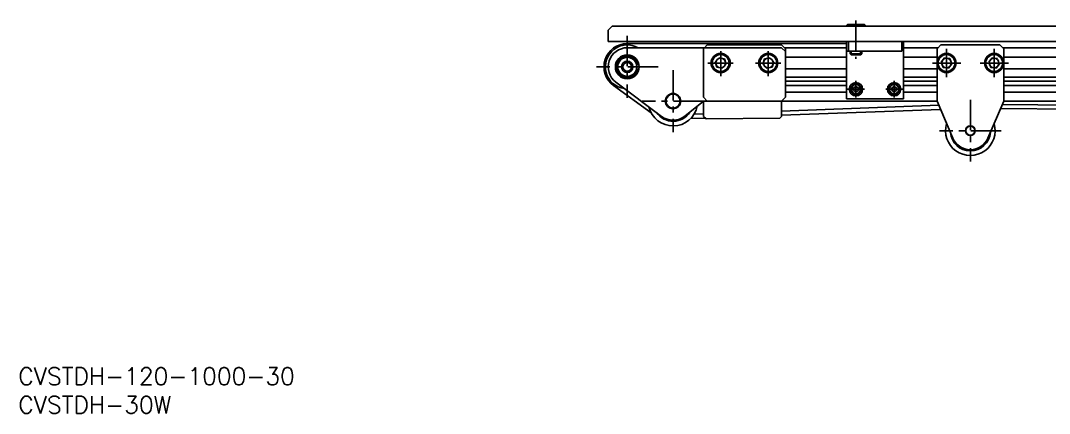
# Model space of a CAD drawing. Extents: x -5 to 1587, y -24 to 958.
# Drawn here: x 1 to 541, y -24 to 182 of the extents above; entities that cross this region are included whole.
import ezdxf

# ---------------------------------------------------------------- set-up
doc = ezdxf.new("R2010")
doc.units = 0
doc.header["$LTSCALE"] = 0.5
doc.linetypes.add('CENTER', pattern=[50.8, 31.75, -6.35, 6.35, -6.35])
for name, color, linetype in [('MSM_CENTER', 1, 'CENTER'), ('MSM_CONTINUOUS', 7, 'CONTINUOUS'), ('MSM_NARROW', 5, 'CONTINUOUS'), ('MSM_PART_NUMBER', 7, 'CONTINUOUS')]:
    doc.layers.add(name, color=color, linetype=linetype)
doc.styles.get("Standard").update_dxf_attribs({"font": 'txt.shx', "height": 8, "bigfont": 'bigfont.shx'})

# ---------------------------------------------------------------- blocks, each defined once
blk = doc.blocks.new('*U76')
at = {"layer": 'MSM_PART_NUMBER'}
blk.add_text('CVSTDH-120-1000-30', height=9, dxfattribs=at).set_placement((0, -9))
blk = doc.blocks.new('*U77')
at = {"layer": 'MSM_PART_NUMBER'}
blk.add_text('CVSTDH-30W', height=9, dxfattribs=at).set_placement((0, -24))

msp = doc.modelspace()

# ---------------------------------------------------------------- linework, layer by layer
at = {"layer": 'MSM_CENTER'}
for p, q in [((439.46, 182.05), (439.46, 162.05)), ((319.46, 174), (319.46, 141.6)), ((368.46, 165.98), (368.46, 152.93)), ((393.46, 165.98), (393.46, 152.93)), ((486.96, 167.28), (486.96, 152.4)), ((511.96, 167.28), (511.96, 152.4)), ((335.66, 157.8), (303.26, 157.8)), ((374.94, 159.8), (361.74, 159.8)), ((399.94, 159.8), (386.74, 159.8)), ((494.48, 159.8), (479.55, 159.8)), ((519.48, 159.8), (504.55, 159.8)), ((343.46, 156), (343.46, 123.6)), ((443.88, 146.05), (435.03, 146.05)), ((439.46, 150.48), (439.46, 141.62)), ((463.88, 146.05), (455.03, 146.05)), ((459.46, 150.48), (459.46, 141.62)), ((499.46, 140.5), (499.46, 108.1)), ((359.66, 139.8), (327.26, 139.8)), ((515.66, 124.3), (483.26, 124.3))]:
    msp.add_line(p, q, dxfattribs=at)
at = {"layer": 'MSM_CONTINUOUS'}
for p, q in [((311.46, 179.05), (309.46, 177.05)), ((311.46, 179.05), (1327.46, 179.05)), ((435.06, 180), (434.46, 179.4)), ((434.46, 179.4), (434.46, 179)), ((434.46, 179.4), (444.46, 179.4)), ((435.06, 180), (443.86, 180)), ((444.46, 179.4), (443.86, 180)), ((444.46, 179), (444.46, 179.4)), ((309.46, 177.05), (309.46, 171.05)), ((1329.46, 171.05), (309.46, 171.05)), ((319.46, 170), (434.46, 170)), ((319.46, 167.8), (400.46, 167.8)), ((359.96, 167.8), (359.46, 167.3)), ((361.46, 169.3), (359.96, 167.8)), ((400.46, 169.3), (361.46, 169.3)), ((402.46, 167.3), (400.46, 169.3)), ((402.46, 165.8), (400.46, 167.8)), ((401.96, 167.8), (434.46, 167.8)), ((434.46, 141.05), (434.46, 171.05)), ((435.46, 171.05), (435.46, 166.05)), ((463.46, 166.05), (463.46, 171.05)), ((464.46, 171.05), (464.46, 141.05)), ((464.46, 167.8), (482.46, 167.8)), ((483.96, 169.3), (481.96, 167.3)), ((483.96, 169.3), (514.96, 169.3)), ((516.96, 167.3), (514.96, 169.3)), ((516.46, 167.8), (563.26, 167.8)), ((314.46, 160.69), (319.46, 163.57)), ((319.46, 163.57), (324.46, 160.69)), ((359.46, 141.8), (359.46, 167.3)), ((365.64, 160.43), (367.59, 162.55)), ((367.59, 162.55), (370.41, 161.93)), ((394.32, 162.55), (391.5, 161.93)), ((396.27, 160.43), (394.32, 162.55)), ((402.46, 167.3), (402.46, 141.8)), ((434.46, 162.9), (402.46, 162.9)), ((463.46, 166.05), (434.46, 166.05)), ((436.46, 166.05), (436.46, 164.54)), ((436.46, 164.54), (442.46, 164.54)), ((436.46, 164.54), (437, 164)), ((437, 164), (441.91, 164)), ((441.91, 164), (442.46, 164.54)), ((442.46, 164.54), (442.46, 166.05)), ((481.96, 162.9), (464.46, 162.9)), ((481.96, 139.8), (481.96, 167.3)), ((484.09, 160.18), (485.85, 162.47)), ((485.85, 162.47), (488.71, 162.09)), ((488.71, 162.09), (489.82, 159.42)), ((509.09, 160.18), (510.85, 162.47)), ((510.85, 162.47), (513.71, 162.09)), ((516.96, 167.3), (516.96, 139.8)), ((559.46, 162.9), (516.96, 162.9)), ((314.46, 154.91), (314.46, 160.69)), ((324.46, 160.69), (324.46, 154.91)), ((324.46, 160.64), (325.02, 159.24)), ((324.46, 159.24), (325.02, 159.24)), ((366.5, 157.67), (365.64, 160.43)), ((369.32, 157.05), (366.5, 157.67)), ((371.27, 159.17), (369.32, 157.05)), ((370.41, 161.93), (371.27, 159.17)), ((391.5, 161.93), (390.64, 159.17)), ((390.64, 159.17), (392.59, 157.05)), ((392.59, 157.05), (395.41, 157.67)), ((395.41, 157.67), (396.27, 160.43)), ((434.46, 156.7), (402.46, 156.7)), ((481.96, 156.7), (464.46, 156.7)), ((485.2, 157.51), (484.09, 160.18)), ((488.06, 157.13), (485.2, 157.51)), ((489.82, 159.42), (488.06, 157.13)), ((510.2, 157.51), (509.09, 160.18)), ((513.06, 157.13), (510.2, 157.51)), ((514.82, 159.42), (513.06, 157.13)), ((559.46, 156.7), (516.96, 156.7)), ((319.46, 152.03), (314.46, 154.91)), ((324.46, 154.91), (319.46, 152.03)), ((325.02, 156.36), (324.46, 156.36)), ((325.02, 156.36), (324.46, 154.96)), ((434.46, 152.4), (402.46, 152.4)), ((481.96, 152.4), (464.46, 152.4)), ((559.46, 152.4), (516.96, 152.4)), ((332.03, 133.61), (312.29, 147.93)), ((313.46, 149.8), (337.46, 131.8)), ((434.46, 150.2), (402.46, 150.2)), ((434.46, 148.05), (402.46, 148.05)), ((438.21, 146.78), (438.2, 145.33)), ((439.46, 147.49), (438.21, 146.78)), ((440.71, 146.77), (439.46, 147.49)), ((440.7, 145.32), (440.71, 146.77)), ((458.2, 146.77), (459.45, 147.49)), ((458.21, 145.32), (458.2, 146.77)), ((459.45, 147.49), (460.7, 146.78)), ((460.7, 146.78), (460.71, 145.33)), ((481.96, 150.2), (464.46, 150.2)), ((481.96, 148.05), (464.46, 148.05)), ((559.46, 150.2), (516.96, 150.2)), ((559.46, 148.05), (516.96, 148.05)), ((359.46, 141.8), (361.46, 139.8)), ((400.46, 139.8), (402.46, 141.8)), ((434.46, 144.55), (402.46, 144.55)), ((434.46, 141.05), (464.46, 141.05)), ((438.2, 145.33), (439.45, 144.61)), ((439.45, 144.61), (440.7, 145.32)), ((459.46, 144.61), (458.21, 145.32)), ((460.71, 145.33), (459.46, 144.61)), ((481.96, 144.55), (464.46, 144.55)), ((559.46, 144.55), (516.96, 144.55)), ((349.71, 131.99), (359.46, 139.8)), ((359.46, 131.8), (359.46, 139.8)), ((481.96, 139.8), (359.46, 139.8)), ((400.46, 139.8), (400.46, 131.8)), ((400.46, 134.57), (482.89, 137.61)), ((400.46, 132.37), (483.82, 135.44)), ((464.46, 139.8), (416.96, 139.8)), ((490.26, 120.37), (481.96, 139.8)), ((516.96, 139.8), (508.65, 120.37)), ((515.28, 135.87), (559.46, 135.45)), ((516.21, 138.07), (559.46, 137.65)), ((559.46, 139.8), (516.96, 139.8)), ((352.65, 130.61), (360.36, 130.9)), ((354.46, 132.88), (359.46, 133.07)), ((359.46, 131.8), (360.8, 130.45)), ((360.8, 130.45), (399.51, 130.86)), ((399.51, 130.86), (400.46, 131.8))]:
    msp.add_line(p, q, dxfattribs=at)
for centre, radius in [((319.46, 157.8), 6.25), ((319.46, 157.8), 5), ((368.46, 159.8), 5), ((368.46, 159.8), 4.4), ((368.46, 159.8), 2.5), ((393.46, 159.8), 5), ((393.46, 159.8), 4.4), ((393.46, 159.8), 2.5), ((486.96, 159.8), 5), ((486.96, 159.8), 4.4), ((486.92, 159.8), 2.53), ((511.96, 159.8), 5), ((511.96, 159.8), 4.4), ((511.92, 159.8), 2.53), ((319.46, 157.8), 3), ((319.46, 157.8), 2.3), ((439.46, 146.05), 3.5), ((439.46, 146.05), 2.75), ((439.46, 146.05), 2.45), ((439.46, 146.05), 1.25), ((459.46, 146.05), 3.5), ((459.46, 146.05), 2.75), ((459.46, 146.05), 2.45), ((459.46, 146.05), 1.25), ((343.46, 139.8), 4), ((343.46, 139.8), 3.7), ((499.46, 124.3), 2.5), ((499.46, 124.3), 2.3)]:
    msp.add_circle(centre, radius, dxfattribs=at)
for centre, radius, start, end in [((319.46, 157.8), 12.2, 90, 234.0373), ((319.46, 157.8), 11.5, 60.4082, 262.7218), ((319.46, 157.8), 10, 90, 233.1301), ((319.46, 157.8), 5.75, 90.4082, 149.5918), ((319.46, 157.8), 5.75, 30.4082, 89.5918), ((319.46, 157.8), 5.75, 150.4081, 209.5919), ((319.46, 157.8), 5.75, 29.5918, 29.5919), ((319.46, 157.8), 5.75, 210.4082, 269.593), ((319.46, 157.8), 5.75, 270.407, 329.5918), ((319.46, 157.8), 5.75, 330.4081, 330.4082), ((343.46, 139.8), 13, 193.415, 348.3973), ((343.46, 139.8), 10.54, 214.7123, 327.1), ((343.46, 139.8), 10, 233.1301, 308.6822), ((499.46, 124.3), 13, 163.4273, 16.5727), ((499.46, 124.3), 10.54, 184.7247, 355.2753), ((499.46, 124.3), 10, 203.1424, 336.8576)]:
    msp.add_arc(centre, radius, start, end, dxfattribs=at)
at = {"layer": 'MSM_NARROW'}
for p, q in [((437, 164), (437, 166.05)), ((441.91, 164), (441.91, 166.05))]:
    msp.add_line(p, q, dxfattribs=at)

# ---------------------------------------------------------------- block references
at = {"layer": 'MSM_CONTINUOUS'}
for name in ['*U76', '*U77']:
    msp.add_blockref(name, (0, 0), dxfattribs=at)

doc.saveas('drawing.dxf')
